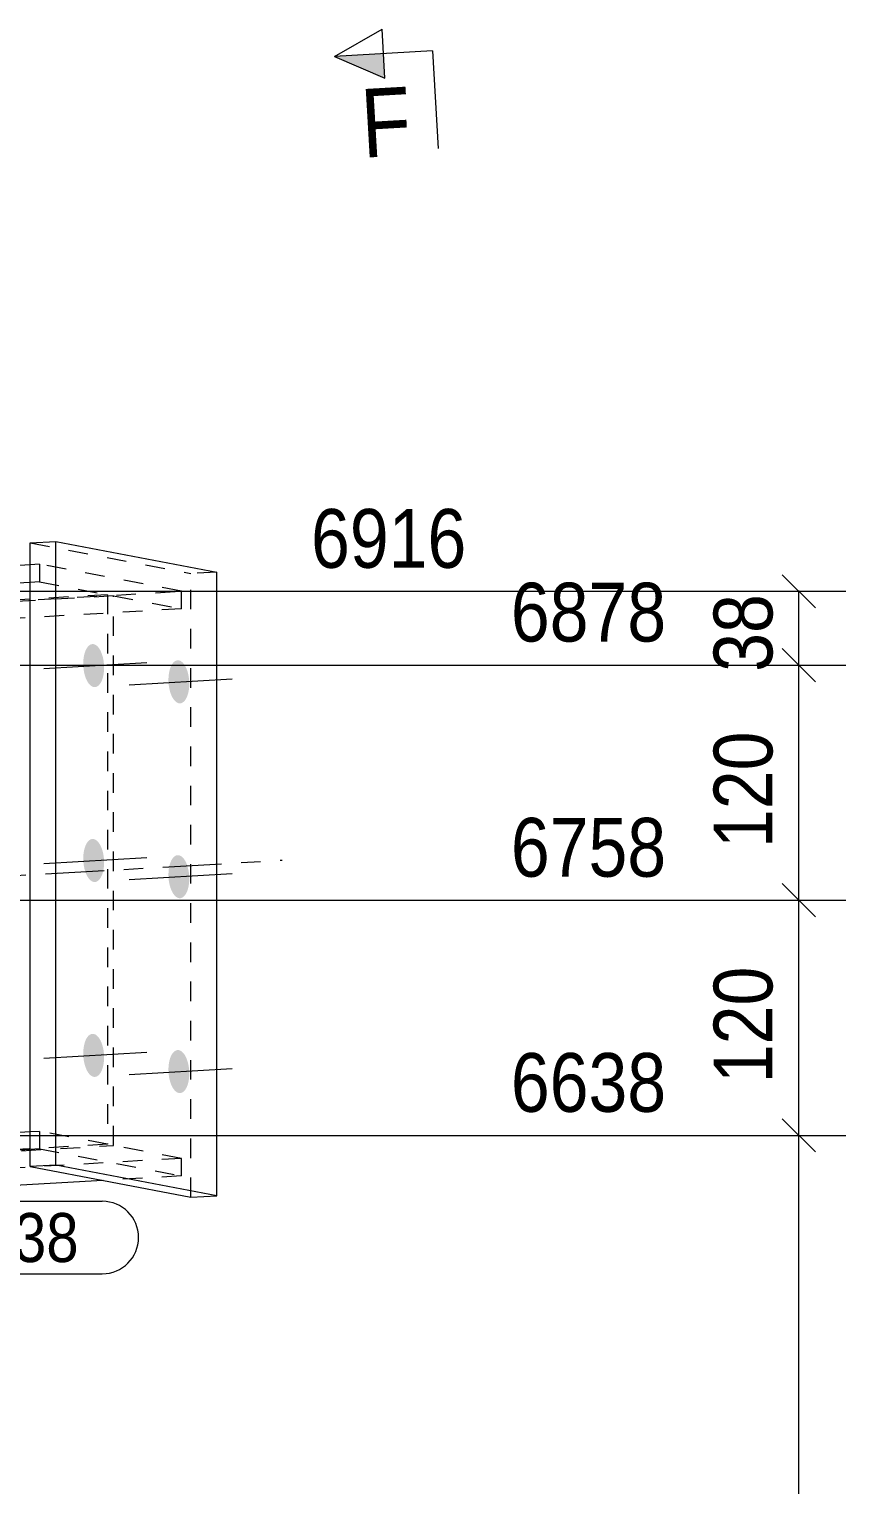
# Model space of a CAD drawing. Header units: millimetres. Extents: x 2 to 825, y 1 to 579.
# Drawn here: x 120.2 to 161.9, y 426.6 to 500.9 of the extents above; entities that cross this region are included whole.
import ezdxf

# ---------------------------------------------------------------- set-up
doc = ezdxf.new("R2010")
doc.units = ezdxf.units.MM
for name, pattern in [('XKITLINE00', [0]), ('XKITLINE01', [4, 1, -1, 1, -1]), ('XKITLINE03', [6, 3, -1, 1, -1])]:
    doc.linetypes.add(name, pattern=pattern)
for name, color, linetype, lineweight in [('Bolt', 3, 'Continuous', 0), ('Dimensions', 7, 'Continuous', 0), ('Part', 2, 'Continuous', 0), ('PartMark', 7, 'Continuous', 0), ('Section', 6, 'Continuous', 0)]:
    doc.layers.add(name, color=color, linetype=linetype, lineweight=lineweight)
doc.styles.add('ARIAL', font='ARIAL.TTF')

# ---------------------------------------------------------------- blocks, each defined once
blk = doc.blocks.new('*A56')
at = {"layer": 'Bolt'}
for points in [[(122.975, 468.403), (122.974, 468.457), (122.974, 468.511), (122.976, 468.564), (122.978, 468.617), (122.982, 468.669), (122.987, 468.721), (122.994, 468.772), (123.001, 468.822), (123.01, 468.871), (123.02, 468.918), (123.032, 468.964), (123.044, 469.009), (123.057, 469.053), (123.072, 469.095), (123.087, 469.135), (123.104, 469.173), (123.122, 469.209), (123.14, 469.244), (123.16, 469.276), (123.18, 469.306), (123.201, 469.334), (123.222, 469.359), (123.245, 469.383), (123.268, 469.403), (123.292, 469.422), (123.316, 469.438), (123.34, 469.451), (123.365, 469.462), (123.391, 469.47), (123.416, 469.475), (123.442, 469.478), (123.468, 469.478), (123.494, 469.476), (123.52, 469.471), (123.546, 469.463), (123.572, 469.452), (123.598, 469.44), (123.623, 469.424), (123.649, 469.406), (123.674, 469.386), (123.698, 469.363), (123.722, 469.337), (123.746, 469.31), (123.769, 469.28), (123.791, 469.248), (123.813, 469.214), (123.834, 469.178), (123.854, 469.14), (123.873, 469.1), (123.891, 469.058), (123.909, 469.015), (123.925, 468.971), (123.941, 468.924), (123.955, 468.877), (123.969, 468.828), (123.981, 468.779), (123.992, 468.728), (124.002, 468.676), (124.011, 468.624), (124.018, 468.571), (124.024, 468.518), (124.029, 468.464), (124.033, 468.41), (124.036, 468.356), (124.037, 468.303), (124.037, 468.249), (124.035, 468.196), (124.033, 468.143), (124.029, 468.09), (124.024, 468.039), (124.017, 467.988), (124.01, 467.938), (124.001, 467.889), (123.991, 467.841), (123.98, 467.795), (123.967, 467.75), (123.954, 467.707), (123.939, 467.665), (123.924, 467.625), (123.907, 467.587), (123.889, 467.55), (123.871, 467.516), (123.852, 467.484), (123.831, 467.454), (123.81, 467.426), (123.789, 467.4), (123.766, 467.377), (123.743, 467.356), (123.72, 467.338), (123.695, 467.322), (123.671, 467.309), (123.646, 467.298), (123.621, 467.29), (123.595, 467.284), (123.569, 467.282), (123.543, 467.281), (123.517, 467.284), (123.491, 467.289), (123.465, 467.297), (123.439, 467.307), (123.413, 467.32), (123.388, 467.336), (123.362, 467.354), (123.337, 467.374), (123.313, 467.397), (123.289, 467.422), (123.265, 467.45), (123.242, 467.48), (123.22, 467.512), (123.198, 467.546), (123.177, 467.582), (123.157, 467.62), (123.138, 467.66), (123.12, 467.701), (123.102, 467.744), (123.086, 467.789), (123.07, 467.835), (123.056, 467.883), (123.042, 467.931), (123.03, 467.981), (123.019, 468.032), (123.009, 468.083), (123, 468.136), (122.993, 468.188), (122.987, 468.242), (122.982, 468.295), (122.978, 468.349)], [(127.324, 467.577), (127.323, 467.63), (127.323, 467.684), (127.324, 467.738), (127.327, 467.79), (127.33, 467.843), (127.336, 467.894), (127.342, 467.945), (127.35, 467.995), (127.359, 468.044), (127.369, 468.092), (127.38, 468.138), (127.392, 468.183), (127.406, 468.226), (127.42, 468.268), (127.436, 468.308), (127.452, 468.346), (127.47, 468.383), (127.488, 468.417), (127.508, 468.449), (127.528, 468.479), (127.549, 468.507), (127.571, 468.533), (127.593, 468.556), (127.616, 468.577), (127.64, 468.595), (127.664, 468.611), (127.689, 468.624), (127.714, 468.635), (127.739, 468.643), (127.764, 468.649), (127.79, 468.651), (127.816, 468.652), (127.842, 468.649), (127.868, 468.644), (127.894, 468.636), (127.92, 468.626), (127.946, 468.613), (127.972, 468.597), (127.997, 468.579), (128.022, 468.559), (128.047, 468.536), (128.071, 468.511), (128.094, 468.483), (128.117, 468.453), (128.139, 468.421), (128.161, 468.387), (128.182, 468.351), (128.202, 468.313), (128.221, 468.274), (128.24, 468.232), (128.257, 468.189), (128.274, 468.144), (128.289, 468.098), (128.304, 468.05), (128.317, 468.002), (128.329, 467.952), (128.34, 467.901), (128.35, 467.85), (128.359, 467.797), (128.366, 467.745), (128.373, 467.691), (128.378, 467.638), (128.382, 467.584), (128.384, 467.53), (128.385, 467.476), (128.385, 467.422), (128.384, 467.369), (128.381, 467.316), (128.377, 467.264), (128.372, 467.212), (128.366, 467.161), (128.358, 467.111), (128.349, 467.062), (128.339, 467.015), (128.328, 466.969), (128.316, 466.924), (128.302, 466.88), (128.288, 466.838), (128.272, 466.798), (128.255, 466.76), (128.238, 466.724), (128.219, 466.689), (128.2, 466.657), (128.18, 466.627), (128.159, 466.599), (128.137, 466.574), (128.115, 466.55), (128.091, 466.53), (128.068, 466.511), (128.044, 466.495), (128.019, 466.482), (127.994, 466.471), (127.969, 466.463), (127.943, 466.458), (127.917, 466.455), (127.891, 466.455), (127.865, 466.457), (127.839, 466.462), (127.813, 466.47), (127.787, 466.481), (127.762, 466.493), (127.736, 466.509), (127.711, 466.527), (127.686, 466.547), (127.661, 466.57), (127.637, 466.596), (127.614, 466.623), (127.591, 466.653), (127.568, 466.685), (127.547, 466.719), (127.526, 466.755), (127.506, 466.793), (127.486, 466.833), (127.468, 466.875), (127.45, 466.918), (127.434, 466.962), (127.418, 467.009), (127.404, 467.056), (127.391, 467.105), (127.378, 467.155), (127.367, 467.205), (127.357, 467.257), (127.349, 467.309), (127.341, 467.362), (127.335, 467.415), (127.33, 467.469), (127.326, 467.523)], [(122.975, 458.458), (122.974, 458.512), (122.974, 458.566), (122.976, 458.619), (122.978, 458.672), (122.982, 458.725), (122.987, 458.776), (122.994, 458.827), (123.001, 458.877), (123.01, 458.926), (123.02, 458.973), (123.032, 459.02), (123.044, 459.065), (123.057, 459.108), (123.072, 459.15), (123.087, 459.19), (123.104, 459.228), (123.122, 459.264), (123.14, 459.299), (123.16, 459.331), (123.18, 459.361), (123.201, 459.389), (123.222, 459.415), (123.245, 459.438), (123.268, 459.459), (123.292, 459.477), (123.316, 459.493), (123.34, 459.506), (123.365, 459.517), (123.391, 459.525), (123.416, 459.53), (123.442, 459.533), (123.468, 459.533), (123.494, 459.531), (123.52, 459.526), (123.546, 459.518), (123.572, 459.508), (123.598, 459.495), (123.623, 459.479), (123.649, 459.461), (123.674, 459.441), (123.698, 459.418), (123.722, 459.393), (123.746, 459.365), (123.769, 459.335), (123.791, 459.303), (123.813, 459.269), (123.834, 459.233), (123.854, 459.195), (123.873, 459.155), (123.891, 459.114), (123.909, 459.07), (123.925, 459.026), (123.941, 458.98), (123.955, 458.932), (123.969, 458.883), (123.981, 458.834), (123.992, 458.783), (124.002, 458.731), (124.011, 458.679), (124.018, 458.626), (124.024, 458.573), (124.029, 458.519), (124.033, 458.465), (124.036, 458.412), (124.037, 458.358), (124.037, 458.304), (124.035, 458.251), (124.033, 458.198), (124.029, 458.145), (124.024, 458.094), (124.017, 458.043), (124.01, 457.993), (124.001, 457.944), (123.991, 457.897), (123.98, 457.85), (123.967, 457.805), (123.954, 457.762), (123.939, 457.72), (123.924, 457.68), (123.907, 457.642), (123.889, 457.605), (123.871, 457.571), (123.852, 457.539), (123.831, 457.509), (123.81, 457.481), (123.789, 457.455), (123.766, 457.432), (123.743, 457.411), (123.72, 457.393), (123.695, 457.377), (123.671, 457.364), (123.646, 457.353), (123.621, 457.345), (123.595, 457.34), (123.569, 457.337), (123.543, 457.337), (123.517, 457.339), (123.491, 457.344), (123.465, 457.352), (123.439, 457.362), (123.413, 457.375), (123.388, 457.391), (123.362, 457.409), (123.337, 457.429), (123.313, 457.452), (123.289, 457.477), (123.265, 457.505), (123.242, 457.535), (123.22, 457.567), (123.198, 457.601), (123.177, 457.637), (123.157, 457.675), (123.138, 457.715), (123.12, 457.756), (123.102, 457.799), (123.086, 457.844), (123.07, 457.89), (123.056, 457.938), (123.042, 457.986), (123.03, 458.036), (123.019, 458.087), (123.009, 458.138), (123, 458.191), (122.993, 458.244), (122.987, 458.297), (122.982, 458.351), (122.978, 458.404)], [(127.324, 457.632), (127.323, 457.686), (127.323, 457.739), (127.324, 457.793), (127.327, 457.846), (127.33, 457.898), (127.336, 457.95), (127.342, 458), (127.35, 458.05), (127.359, 458.099), (127.369, 458.147), (127.38, 458.193), (127.392, 458.238), (127.406, 458.281), (127.42, 458.323), (127.436, 458.363), (127.452, 458.402), (127.47, 458.438), (127.488, 458.472), (127.508, 458.505), (127.528, 458.535), (127.549, 458.562), (127.571, 458.588), (127.593, 458.611), (127.616, 458.632), (127.64, 458.65), (127.664, 458.666), (127.689, 458.679), (127.714, 458.69), (127.739, 458.698), (127.764, 458.704), (127.79, 458.707), (127.816, 458.707), (127.842, 458.704), (127.868, 458.699), (127.894, 458.691), (127.92, 458.681), (127.946, 458.668), (127.972, 458.653), (127.997, 458.635), (128.022, 458.614), (128.047, 458.591), (128.071, 458.566), (128.094, 458.538), (128.117, 458.509), (128.139, 458.477), (128.161, 458.443), (128.182, 458.407), (128.202, 458.369), (128.221, 458.329), (128.24, 458.287), (128.257, 458.244), (128.274, 458.199), (128.289, 458.153), (128.304, 458.106), (128.317, 458.057), (128.329, 458.007), (128.34, 457.956), (128.35, 457.905), (128.359, 457.853), (128.366, 457.8), (128.373, 457.746), (128.378, 457.693), (128.382, 457.639), (128.384, 457.585), (128.385, 457.531), (128.385, 457.477), (128.384, 457.424), (128.381, 457.371), (128.377, 457.319), (128.372, 457.267), (128.366, 457.216), (128.358, 457.166), (128.349, 457.118), (128.339, 457.07), (128.328, 457.024), (128.316, 456.979), (128.302, 456.935), (128.288, 456.894), (128.272, 456.853), (128.255, 456.815), (128.238, 456.779), (128.219, 456.745), (128.2, 456.712), (128.18, 456.682), (128.159, 456.654), (128.137, 456.629), (128.115, 456.606), (128.091, 456.585), (128.068, 456.566), (128.044, 456.551), (128.019, 456.537), (127.994, 456.527), (127.969, 456.519), (127.943, 456.513), (127.917, 456.51), (127.891, 456.51), (127.865, 456.513), (127.839, 456.518), (127.813, 456.525), (127.787, 456.536), (127.762, 456.549), (127.736, 456.564), (127.711, 456.582), (127.686, 456.603), (127.661, 456.626), (127.637, 456.651), (127.614, 456.678), (127.591, 456.708), (127.568, 456.74), (127.547, 456.774), (127.526, 456.81), (127.506, 456.848), (127.486, 456.888), (127.468, 456.93), (127.45, 456.973), (127.434, 457.018), (127.418, 457.064), (127.404, 457.111), (127.391, 457.16), (127.378, 457.21), (127.367, 457.26), (127.357, 457.312), (127.349, 457.364), (127.341, 457.417), (127.335, 457.47), (127.33, 457.524), (127.326, 457.578)], [(122.975, 448.513), (122.974, 448.567), (122.974, 448.621), (122.976, 448.674), (122.978, 448.727), (122.982, 448.78), (122.987, 448.831), (122.994, 448.882), (123.001, 448.932), (123.01, 448.981), (123.02, 449.028), (123.032, 449.075), (123.044, 449.12), (123.057, 449.163), (123.072, 449.205), (123.087, 449.245), (123.104, 449.283), (123.122, 449.32), (123.14, 449.354), (123.16, 449.386), (123.18, 449.416), (123.201, 449.444), (123.222, 449.47), (123.245, 449.493), (123.268, 449.514), (123.292, 449.532), (123.316, 449.548), (123.34, 449.561), (123.365, 449.572), (123.391, 449.58), (123.416, 449.585), (123.442, 449.588), (123.468, 449.588), (123.494, 449.586), (123.52, 449.581), (123.546, 449.573), (123.572, 449.563), (123.598, 449.55), (123.623, 449.534), (123.649, 449.516), (123.674, 449.496), (123.698, 449.473), (123.722, 449.448), (123.746, 449.42), (123.769, 449.39), (123.791, 449.358), (123.813, 449.324), (123.834, 449.288), (123.854, 449.25), (123.873, 449.21), (123.891, 449.169), (123.909, 449.126), (123.925, 449.081), (123.941, 449.035), (123.955, 448.987), (123.969, 448.939), (123.981, 448.889), (123.992, 448.838), (124.002, 448.787), (124.011, 448.734), (124.018, 448.681), (124.024, 448.628), (124.029, 448.575), (124.033, 448.521), (124.036, 448.467), (124.037, 448.413), (124.037, 448.359), (124.035, 448.306), (124.033, 448.253), (124.029, 448.201), (124.024, 448.149), (124.017, 448.098), (124.01, 448.048), (124.001, 447.999), (123.991, 447.952), (123.98, 447.905), (123.967, 447.86), (123.954, 447.817), (123.939, 447.775), (123.924, 447.735), (123.907, 447.697), (123.889, 447.661), (123.871, 447.626), (123.852, 447.594), (123.831, 447.564), (123.81, 447.536), (123.789, 447.51), (123.766, 447.487), (123.743, 447.466), (123.72, 447.448), (123.695, 447.432), (123.671, 447.419), (123.646, 447.408), (123.621, 447.4), (123.595, 447.395), (123.569, 447.392), (123.543, 447.392), (123.517, 447.394), (123.491, 447.399), (123.465, 447.407), (123.439, 447.417), (123.413, 447.43), (123.388, 447.446), (123.362, 447.464), (123.337, 447.484), (123.313, 447.507), (123.289, 447.532), (123.265, 447.56), (123.242, 447.59), (123.22, 447.622), (123.198, 447.656), (123.177, 447.692), (123.157, 447.73), (123.138, 447.77), (123.12, 447.811), (123.102, 447.855), (123.086, 447.899), (123.07, 447.946), (123.056, 447.993), (123.042, 448.042), (123.03, 448.091), (123.019, 448.142), (123.009, 448.194), (123, 448.246), (122.993, 448.299), (122.987, 448.352), (122.982, 448.406), (122.978, 448.46)], [(127.324, 447.687), (127.323, 447.741), (127.323, 447.794), (127.324, 447.848), (127.327, 447.901), (127.33, 447.953), (127.336, 448.005), (127.342, 448.056), (127.35, 448.105), (127.359, 448.154), (127.369, 448.202), (127.38, 448.248), (127.392, 448.293), (127.406, 448.337), (127.42, 448.378), (127.436, 448.418), (127.452, 448.457), (127.47, 448.493), (127.488, 448.527), (127.508, 448.56), (127.528, 448.59), (127.549, 448.618), (127.571, 448.643), (127.593, 448.666), (127.616, 448.687), (127.64, 448.706), (127.664, 448.721), (127.689, 448.735), (127.714, 448.745), (127.739, 448.753), (127.764, 448.759), (127.79, 448.762), (127.816, 448.762), (127.842, 448.759), (127.868, 448.754), (127.894, 448.747), (127.92, 448.736), (127.946, 448.723), (127.972, 448.708), (127.997, 448.69), (128.022, 448.669), (128.047, 448.646), (128.071, 448.621), (128.094, 448.594), (128.117, 448.564), (128.139, 448.532), (128.161, 448.498), (128.182, 448.462), (128.202, 448.424), (128.221, 448.384), (128.24, 448.342), (128.257, 448.299), (128.274, 448.254), (128.289, 448.208), (128.304, 448.161), (128.317, 448.112), (128.329, 448.062), (128.34, 448.012), (128.35, 447.96), (128.359, 447.908), (128.366, 447.855), (128.373, 447.802), (128.378, 447.748), (128.382, 447.694), (128.384, 447.64), (128.385, 447.586), (128.385, 447.533), (128.384, 447.479), (128.381, 447.426), (128.377, 447.374), (128.372, 447.322), (128.366, 447.272), (128.358, 447.222), (128.349, 447.173), (128.339, 447.125), (128.328, 447.079), (128.316, 447.034), (128.302, 446.991), (128.288, 446.949), (128.272, 446.909), (128.255, 446.87), (128.238, 446.834), (128.219, 446.8), (128.2, 446.767), (128.18, 446.737), (128.159, 446.709), (128.137, 446.684), (128.115, 446.661), (128.091, 446.64), (128.068, 446.622), (128.044, 446.606), (128.019, 446.592), (127.994, 446.582), (127.969, 446.574), (127.943, 446.568), (127.917, 446.565), (127.891, 446.565), (127.865, 446.568), (127.839, 446.573), (127.813, 446.581), (127.787, 446.591), (127.762, 446.604), (127.736, 446.619), (127.711, 446.637), (127.686, 446.658), (127.661, 446.681), (127.637, 446.706), (127.614, 446.734), (127.591, 446.763), (127.568, 446.795), (127.547, 446.829), (127.526, 446.865), (127.506, 446.903), (127.486, 446.943), (127.468, 446.985), (127.45, 447.028), (127.434, 447.073), (127.418, 447.119), (127.404, 447.166), (127.391, 447.215), (127.378, 447.265), (127.367, 447.316), (127.357, 447.367), (127.349, 447.419), (127.341, 447.472), (127.335, 447.526), (127.33, 447.579), (127.326, 447.633)]]:
    blk.add_hatch(color=3, dxfattribs=at).paths.add_polyline_path(points, flags=17)
at = {"layer": 'Bolt', "color": 3, "linetype": 'XKITLINE00', "lineweight": 0}
for p, q in [((120.966, 468.233), (126.22, 468.537)), ((125.315, 467.406), (130.568, 467.71)), ((120.966, 458.288), (126.22, 458.592)), ((125.315, 457.461), (130.568, 457.766)), ((120.966, 448.343), (126.22, 448.647)), ((125.315, 447.517), (130.568, 447.821))]:
    blk.add_line(p, q, dxfattribs=at)
blk = doc.blocks.new('*A74')
at = {"layer": 'Part', "color": 2, "linetype": 'XKITLINE00', "lineweight": 0}
for p, q in [((120.26, 473.524), (108.689, 472.854)), ((108.689, 472.854), (108.689, 470.503)), ((120.26, 472.629), (108.689, 471.959)), ((120.26, 471.769), (108.689, 471.099)), ((108.689, 470.503), (108.251, 470.477)), ((120.26, 444.584), (108.251, 443.889)), ((120.26, 443.689), (108.251, 442.994)), ((123.98, 442.107), (108.251, 441.197))]:
    blk.add_line(p, q, dxfattribs=at)
at = {"layer": 'Part', "color": 7, "linetype": 'XKITLINE01', "lineweight": 0}
for p, q in [((120.743, 473.552), (120.26, 473.524)), ((127.99, 472.174), (120.743, 473.552)), ((120.743, 473.552), (120.743, 472.657)), ((120.743, 472.657), (120.26, 472.629)), ((120.743, 472.657), (124.209, 471.998)), ((108.689, 471.057), (127.99, 472.174)), ((124.523, 471.938), (108.689, 471.021)), ((124.209, 471.998), (120.26, 471.769)), ((124.209, 471.998), (124.209, 443.953)), ((124.523, 443.894), (124.523, 471.938)), ((124.523, 471.938), (127.99, 471.279)), ((127.99, 471.279), (127.99, 472.174)), ((127.99, 471.279), (108.689, 470.162)), ((108.251, 470.477), (99.851, 469.991)), ((99.851, 469.913), (108.689, 470.425)), ((108.689, 470.503), (108.689, 470.162)), ((99.851, 469.991), (99.851, 440.711)), ((120.743, 444.612), (120.26, 444.584)), ((124.209, 443.953), (120.743, 444.612)), ((120.743, 444.612), (120.743, 443.717)), ((124.209, 443.953), (99.851, 442.543)), ((99.851, 442.465), (124.523, 443.894)), ((108.251, 443.889), (99.851, 443.403)), ((120.743, 443.717), (120.26, 443.689)), ((120.743, 443.717), (127.99, 442.34)), ((127.99, 443.235), (124.523, 443.894)), ((127.99, 443.235), (99.851, 441.606)), ((108.251, 442.994), (99.851, 442.508)), ((127.99, 442.34), (127.99, 443.235)), ((127.99, 442.34), (123.98, 442.107)), ((108.251, 441.197), (99.851, 440.711))]:
    blk.add_line(p, q, dxfattribs=at)
at = {"layer": 'Part', "color": 7, "linetype": 'XKITLINE03', "lineweight": 0}
blk.add_line((91.096, 456.02), (133.122, 458.452), dxfattribs=at)
blk = doc.blocks.new('*A76')
at = {"layer": 'Part', "color": 2, "linetype": 'XKITLINE00', "lineweight": 0}
for p, q in [((120.26, 474.638), (121.573, 474.714)), ((120.26, 442.815), (120.26, 474.638)), ((121.573, 442.891), (121.573, 474.714)), ((121.573, 474.714), (129.786, 473.153)), ((129.786, 441.329), (129.786, 473.153)), ((121.573, 442.891), (120.26, 442.815)), ((120.26, 442.815), (128.473, 441.253)), ((129.786, 441.329), (121.573, 442.891)), ((128.473, 441.253), (129.786, 441.329))]:
    blk.add_line(p, q, dxfattribs=at)
at = {"layer": 'Part', "color": 7, "linetype": 'XKITLINE01', "lineweight": 0}
for p in [(120.26, 474.638), (129.786, 473.153), (128.473, 441.253)]:
    blk.add_line(p, (128.473, 473.077), dxfattribs=at)
blk = doc.blocks.new('*A217')
at = {"layer": 'PartMark', "color": 7, "linetype": 'XKITLINE00', "lineweight": 0}
for p, q in [((108.689, 472.854), (117.184, 441.044)), ((117.184, 441.044), (123.947, 441.044)), ((117.184, 437.344), (123.947, 437.344))]:
    blk.add_line(p, q, dxfattribs=at)
for centre, start, end in [((117.184, 439.194), 90, 270), ((123.947, 439.194), 270, 90)]:
    blk.add_arc(centre, 1.85, start, end, dxfattribs=at)
at = {"layer": 'PartMark', "color": 3, "style": 'ARIAL', "width": 0.85}
blk.add_text('438', height=2.5, dxfattribs=at).set_placement((117.784, 437.944))
blk = doc.blocks.new('*A230')
at = {"layer": 'Section'}
blk.add_hatch(color=3, dxfattribs=at).paths.add_polyline_path([(138.371, 498.366), (135.803, 499.47), (138.299, 499.614)], flags=17)
at = {"layer": 'Section', "color": 3, "linetype": 'XKITLINE00', "lineweight": 0}
for p, q in [((135.803, 499.47), (138.227, 500.862)), ((138.371, 498.366), (138.227, 500.862)), ((135.803, 499.47), (138.371, 498.366))]:
    blk.add_line(p, q, dxfattribs=at)
at = {"layer": 'Section', "color": 1, "linetype": 'XKITLINE00', "lineweight": 0}
for q in [(135.803, 499.47), (141.084, 494.767)]:
    blk.add_line((140.795, 499.759), q, dxfattribs=at)
at = {"layer": 'Section', "color": 7, "style": 'ARIAL', "width": 0.85}
blk.add_text('F', height=3.5, rotation=3.3117, dxfattribs=at).set_placement((137.254, 494.295))
blk = doc.blocks.new('*A242')
at = {"layer": 'Dimensions', "color": 7, "linetype": 'XKITLINE00', "lineweight": 0}
for p, q in [((158.653, 445.258), (160.35, 443.561)), ((105.501, 444.409), (161.901, 444.409)), ((159.501, 160.992), (159.501, 444.409))]:
    blk.add_line(p, q, dxfattribs=at)
at = {"layer": 'Dimensions', "color": 3}
blk.add_point((159.501, 444.409), dxfattribs=at)
at = {"layer": 'Dimensions', "color": 3, "style": 'ARIAL', "width": 0.85}
blk.add_text('6638', height=3, dxfattribs=at).set_placement((144.801, 445.609))
blk = doc.blocks.new('*A243')
at = {"layer": 'Dimensions', "color": 7, "linetype": 'XKITLINE00', "lineweight": 0}
for p, q in [((158.653, 457.258), (160.35, 455.561)), ((105.501, 456.409), (161.901, 456.409)), ((159.501, 444.409), (159.501, 456.409)), ((158.653, 445.258), (160.35, 443.561)), ((105.501, 444.409), (161.901, 444.409))]:
    blk.add_line(p, q, dxfattribs=at)
at = {"layer": 'Dimensions', "color": 3}
for p in [(159.501, 456.409), (159.501, 444.409)]:
    blk.add_point(p, dxfattribs=at)
at = {"layer": 'Dimensions', "color": 3, "style": 'ARIAL', "width": 0.85}
blk.add_text('6758', height=3, dxfattribs=at).set_placement((144.801, 457.609))
blk.add_text('120', height=3, rotation=90.00021, dxfattribs=at).set_placement((158.151, 447.072))
blk = doc.blocks.new('*A244')
at = {"layer": 'Dimensions', "color": 7, "linetype": 'XKITLINE00', "lineweight": 0}
for p, q in [((158.653, 469.258), (160.35, 467.561)), ((105.501, 468.409), (161.901, 468.409)), ((159.501, 456.409), (159.501, 468.409)), ((158.653, 457.258), (160.35, 455.561)), ((105.501, 456.409), (161.901, 456.409))]:
    blk.add_line(p, q, dxfattribs=at)
at = {"layer": 'Dimensions', "color": 3}
for p in [(159.501, 468.409), (159.501, 456.409)]:
    blk.add_point(p, dxfattribs=at)
at = {"layer": 'Dimensions', "color": 3, "style": 'ARIAL', "width": 0.85}
blk.add_text('6878', height=3, dxfattribs=at).set_placement((144.801, 469.609))
blk.add_text('120', height=3, rotation=90.00021, dxfattribs=at).set_placement((158.151, 459.072))
blk = doc.blocks.new('*A245')
at = {"layer": 'Dimensions', "color": 7, "linetype": 'XKITLINE00', "lineweight": 0}
for p, q in [((158.653, 473.02), (160.35, 471.323)), ((109.251, 472.172), (161.901, 472.172)), ((159.501, 468.409), (159.501, 472.172)), ((158.653, 469.258), (160.35, 467.561)), ((105.501, 468.409), (161.901, 468.409))]:
    blk.add_line(p, q, dxfattribs=at)
at = {"layer": 'Dimensions', "color": 3}
for p in [(159.501, 472.172), (159.501, 468.409)]:
    blk.add_point(p, dxfattribs=at)
at = {"layer": 'Dimensions', "color": 3, "style": 'ARIAL', "width": 0.85}
blk.add_text('6916', height=3, dxfattribs=at).set_placement((134.601, 473.372))
blk.add_text('38', height=3, rotation=90.00021, dxfattribs=at).set_placement((158.151, 468.065))

msp = doc.modelspace()

# ---------------------------------------------------------------- block references
at = {"lineweight": 0}
for name in ['*A230', '*A245', '*A76', '*A74', '*A244', '*A217', '*A56', '*A243', '*A242']:
    msp.add_blockref(name, (0, 0), dxfattribs=at)

doc.saveas('drawing.dxf')
